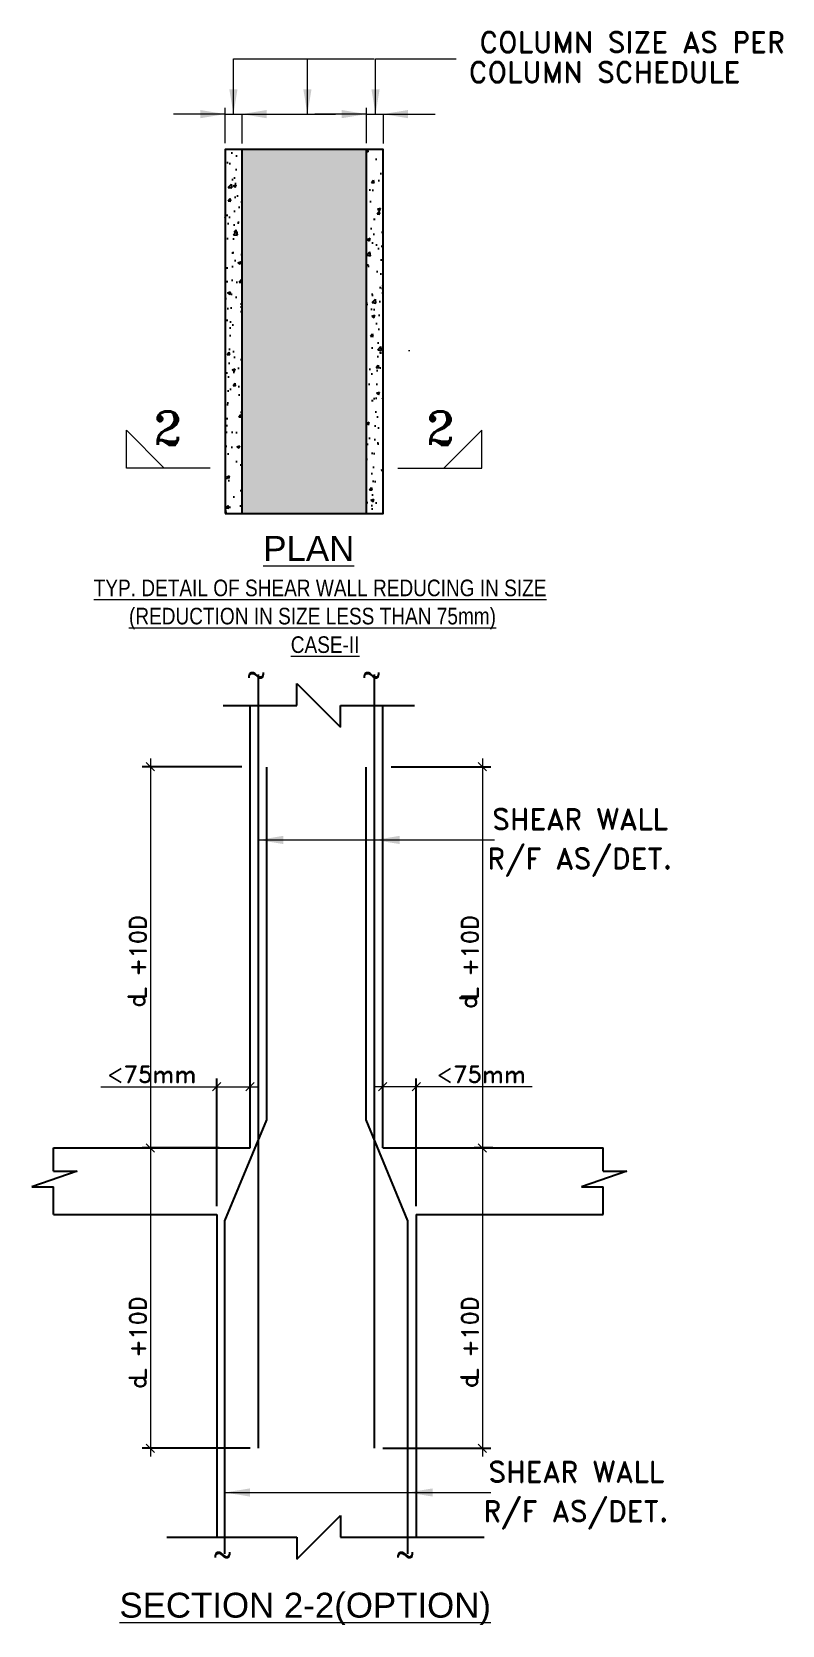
# Model space of a CAD drawing. Header units: millimetres. Extents: x 1123469 to 1752051, y -126924 to 196924.
# Drawn here: x 1667744 to 1676771, y -55251 to -36065 of the extents above; entities that cross this region are included whole.
import ezdxf
from ezdxf.enums import TextEntityAlignment as Align

# ---------------------------------------------------------------- set-up
doc = ezdxf.new("R2010")
doc.units = ezdxf.units.MM
doc.header["$LTSCALE"] = 500
doc.header["$MEASUREMENT"] = 0
doc.header["$PDMODE"] = 34
doc.linetypes.add('1', pattern=[0])
doc.linetypes.add('ACAD_ISO04W100', pattern=[30, 24, -3, 0, -3])
doc.layers.get('Defpoints').update_dxf_attribs({"lineweight": 0})
for name, color, linetype in [('beam', 4, '1'), ('GRID-STRUCTRE', 9, 'ACAD_ISO04W100'), ('Reinf', 4, 'Continuous')]:
    doc.layers.add(name, color=color, linetype=linetype)
for name, color, linetype, lineweight in [('DIAMENTION', 1, 'Continuous', 0), ('HATCH', 1, 'Continuous', 5), ('LINE', 7, 'Continuous', 13), ('Omx-Hatch', 252, 'Continuous', 5), ('Omx-Text', 3, 'Continuous', 18), ('Omx-Text Heading', 91, 'Continuous', 18), ('TEXT 3', 3, 'Continuous', 5)]:
    doc.layers.add(name, color=color, linetype=linetype, lineweight=lineweight)
doc.styles.add('2MM', font='romans.shx', dxfattribs={"width": 0.7})
doc.styles.add('ARIAL', font='arial.ttf')
doc.styles.add('MAH', font='romand.shx', dxfattribs={"height": 250})
doc.styles.add('RD', font='romand.shx', dxfattribs={"height": 200})
doc.styles.add('ROMANT', font='romant__.ttf', dxfattribs={"width": 0.9, "height": 600})
doc.styles.add('STYLE4', font='ARIALN.TTF')
doc.dimstyles.new('SHUIB', dxfattribs={"dimtxt": 200, "dimasz": 180, "dimexe": 100, "dimexo": 250, "dimgap": 50, "dimtad": 2, "dimdec": 0, "dimzin": 1, "dimdsep": 46, "dimtxsty": '2MM', "dimblk": 'OBLIQUE', "dimcen": 0, "dimdle": 100, "dimclrd": 1, "dimclre": 1, "dimclrt": 3, "dimadec": 0, "dimazin": 0, "dimtfac": 1, "dimtdec": 0, "dimtix": 1, "dimtmove": 2, "dimatfit": 3, "dimfxl": 1, "dimtolj": 1, "dimlwd": -1, "dimarcsym": 0})

# ---------------------------------------------------------------- blocks, each defined once
blk = doc.blocks.new('_Oblique')
at = {"color": 0, "linetype": 'ByBlock', "lineweight": -2}
blk.add_line((-0.5, -0.5), (0.5, 0.5), dxfattribs=at)
blk = doc.blocks.new('*D108')
at = {"layer": 'Defpoints', "color": 0, "ltscale": 100, "transparency": 16777216}
for p in [(1673390, -49505, 0), (1671866, -53120, 0), (1673165, -53120)]:
    blk.add_point(p, dxfattribs=at)
at = {"layer": 'DIAMENTION', "color": 1, "ltscale": 100, "transparency": 16777216}
blk.add_line((1673165, -49405), (1673165, -53220), dxfattribs=at)
at = {"layer": 'DIAMENTION', "color": 1, "lineweight": -2, "ltscale": 100, "transparency": 16777216}
for p, q in [((1673290, -49505), (1673065, -49505)), ((1671966, -53120), (1673265, -53120))]:
    blk.add_line(p, q, dxfattribs=at)
at = {"layer": 'DIAMENTION', "color": 1, "ltscale": 100, "transparency": 16777216, "xscale": 100, "yscale": 100, "zscale": 100}
for p, rotation in [((1673165, -49505), 90), ((1673165, -53120), 270)]:
    blk.add_blockref('_Oblique', p, dxfattribs=dict(at, rotation=rotation))
at = {"layer": 'DIAMENTION', "color": 3, "ltscale": 100, "transparency": 16777216, "insert": (1673015, -51800), "char_height": 200, "attachment_point": 5, "rotation": 90, "style": 'RD'}
blk.add_mtext('\\A1;L +10D', dxfattribs=at)
blk = doc.blocks.new('*D109')
at = {"layer": 'Defpoints', "color": 0, "ltscale": 100, "transparency": 16777216}
for p in [(1671966, -44914, 0), (1672238, -49505, 0), (1673165, -49505)]:
    blk.add_point(p, dxfattribs=at)
at = {"layer": 'DIAMENTION', "color": 1, "ltscale": 100, "transparency": 16777216}
blk.add_line((1673165, -44814), (1673165, -49605), dxfattribs=at)
at = {"layer": 'DIAMENTION', "color": 1, "lineweight": -2, "ltscale": 100, "transparency": 16777216}
for p, q in [((1672066, -44914), (1673265, -44914)), ((1672338, -49505), (1673265, -49505))]:
    blk.add_line(p, q, dxfattribs=at)
at = {"layer": 'DIAMENTION', "color": 1, "ltscale": 100, "transparency": 16777216, "xscale": 100, "yscale": 100, "zscale": 100}
for p, rotation in [((1673165, -44914), 90), ((1673165, -49505), 270)]:
    blk.add_blockref('_Oblique', p, dxfattribs=dict(at, rotation=rotation))
at = {"layer": 'DIAMENTION', "color": 3, "ltscale": 100, "transparency": 16777216, "insert": (1673015, -47209), "char_height": 200, "attachment_point": 5, "rotation": 90, "style": 'RD'}
blk.add_mtext('\\A1;L +10D', dxfattribs=at)
blk = doc.blocks.new('*D110')
at = {"layer": 'Defpoints', "color": 0, "transparency": 16777216}
for p in [(1671966, -48768), (1671966, -49175, 0), (1672368, -50305, 0)]:
    blk.add_point(p, dxfattribs=at)
at = {"layer": 'Omx-Text', "color": 1, "lineweight": -2, "transparency": 16777216}
for p, q in [((1671966, -49075), (1671966, -48668)), ((1672368, -50205), (1672368, -48668))]:
    blk.add_line(p, q, dxfattribs=at)
at = {"layer": 'Omx-Text', "color": 1, "transparency": 16777216}
for p, q in [((1672468, -48768), (1671866, -48768)), ((1673762, -48768), (1672368, -48768))]:
    blk.add_line(p, q, dxfattribs=at)
at = {"layer": 'Omx-Text', "color": 1, "transparency": 16777216, "xscale": 100, "yscale": 100, "zscale": 100, "rotation": 180}
blk.add_blockref('_Oblique', (1671966, -48768), dxfattribs=at)
at = {"layer": 'Omx-Text', "color": 1, "transparency": 16777216, "xscale": 100, "yscale": 100, "zscale": 100}
blk.add_blockref('_Oblique', (1672368, -48768), dxfattribs=at)
at = {"layer": 'Omx-Text', "color": 3, "transparency": 16777216, "insert": (1673150, -48618), "char_height": 200, "attachment_point": 5, "style": 'RD'}
blk.add_mtext('\\A1;<75mm', dxfattribs=at)
blk = doc.blocks.new('*D111')
at = {"layer": 'Defpoints', "color": 0, "transparency": 16777216}
for p in [(1668945, -49505, 0), (1669170, -53120), (1670469, -53120, 0)]:
    blk.add_point(p, dxfattribs=at)
at = {"layer": 'Omx-Text', "color": 1, "transparency": 16777216}
blk.add_line((1669170, -49405), (1669170, -53220), dxfattribs=at)
at = {"layer": 'Omx-Text', "color": 1, "lineweight": -2, "transparency": 16777216}
for p, q in [((1669045, -49505), (1669270, -49505)), ((1670369, -53120), (1669070, -53120))]:
    blk.add_line(p, q, dxfattribs=at)
at = {"layer": 'Omx-Text', "color": 1, "transparency": 16777216, "xscale": 100, "yscale": 100, "zscale": 100}
for p, rotation in [((1669170, -49505), 90), ((1669170, -53120), 270)]:
    blk.add_blockref('_Oblique', p, dxfattribs=dict(at, rotation=rotation))
at = {"layer": 'Omx-Text', "color": 3, "transparency": 16777216, "insert": (1669020, -51800), "char_height": 200, "attachment_point": 5, "rotation": 90, "style": 'RD'}
blk.add_mtext('\\A1;L +10D', dxfattribs=at)
blk = doc.blocks.new('*D112')
at = {"layer": 'Defpoints', "color": 0, "transparency": 16777216}
for p in [(1670369, -44914, 0), (1669170, -49505), (1670097, -49505, 0)]:
    blk.add_point(p, dxfattribs=at)
at = {"layer": 'Omx-Text', "color": 1, "transparency": 16777216}
blk.add_line((1669170, -44814), (1669170, -49605), dxfattribs=at)
at = {"layer": 'Omx-Text', "color": 1, "lineweight": -2, "transparency": 16777216}
for p, q in [((1670269, -44914), (1669070, -44914)), ((1669997, -49505), (1669070, -49505))]:
    blk.add_line(p, q, dxfattribs=at)
at = {"layer": 'Omx-Text', "color": 1, "transparency": 16777216, "xscale": 100, "yscale": 100, "zscale": 100}
for p, rotation in [((1669170, -44914), 90), ((1669170, -49505), 270)]:
    blk.add_blockref('_Oblique', p, dxfattribs=dict(at, rotation=rotation))
at = {"layer": 'Omx-Text', "color": 3, "transparency": 16777216, "insert": (1669020, -47209), "char_height": 200, "attachment_point": 5, "rotation": 90, "style": 'RD'}
blk.add_mtext('\\A1;L +10D', dxfattribs=at)
blk = doc.blocks.new('*D113')
at = {"layer": 'Defpoints', "color": 0, "transparency": 16777216}
for p in [(1670369, -48768), (1670369, -49175, 0), (1669968, -50305, 0)]:
    blk.add_point(p, dxfattribs=at)
at = {"layer": 'Omx-Text', "color": 1, "lineweight": -2, "transparency": 16777216}
for p, q in [((1669968, -50205), (1669968, -48668)), ((1670369, -49075), (1670369, -48668))]:
    blk.add_line(p, q, dxfattribs=at)
at = {"layer": 'Omx-Text', "color": 1, "transparency": 16777216}
for p, q in [((1668574, -48768), (1669968, -48768)), ((1669868, -48768), (1670469, -48768))]:
    blk.add_line(p, q, dxfattribs=at)
at = {"layer": 'Omx-Text', "color": 1, "transparency": 16777216, "xscale": 100, "yscale": 100, "zscale": 100, "rotation": 180}
blk.add_blockref('_Oblique', (1669968, -48768), dxfattribs=at)
at = {"layer": 'Omx-Text', "color": 1, "transparency": 16777216, "xscale": 100, "yscale": 100, "zscale": 100}
blk.add_blockref('_Oblique', (1670369, -48768), dxfattribs=at)
at = {"layer": 'Omx-Text', "color": 3, "transparency": 16777216, "insert": (1669185, -48618), "char_height": 200, "attachment_point": 5, "style": 'RD'}
blk.add_mtext('\\A1;<75mm', dxfattribs=at)

msp = doc.modelspace()

# ---------------------------------------------------------------- hatches: boundary and pattern name
at = {"layer": 'GRID-STRUCTRE', "ltscale": 50}
h = msp.add_hatch(dxfattribs=at)
h.set_pattern_fill('AR-CONC', color=6, scale=50, style=0)
h.set_pattern_definition([(50, (718454.95, -167976.48), (358.63009, -31.37607), [37.5, -412.5]), (355, (718454.95, -167976.48), (-69.37567, 376.09607), [30, -330]), (100.4514, (718484.84, -167979.1), (289.25469, 344.71977), [31.8701, -350.57106]), (46.1842, (718454.95, -167876.48), (533.62052, -82.7595), [56.25, -618.75]), (96.6356, (718499.4, -167883.37), (467.33135, 487.05894), [47.80514, -525.8565]), (351.1842, (718454.95, -167876.5), (467.33097, 487.0593), [45, -495]), (21, (718504.95, -167901.48), (298.45353, -201.309445), [37.5, -412.5]), (326, (718504.95, -167901.48), (121.65767, 362.57502), [30, -330]), (71.4514, (718529.83, -167918.25), (420.11131, 161.26525), [31.8701, -350.57106]), (37.5, (718454.95, -167976.48), (6.079928, 166.446927), [0, -326, 0, -335, 0, -331.25]), (7.5, (718454.95, -167976.48), (131.53477, 197.205856), [0, -191, 0, -318.5, 0, -126.25]), (327.5, (718343.45, -167976.48), (266.911218, -11.277436), [0, -125, 0, -390, 0, -517.5]), (317.5, (718293.45, -167976.48), (291.593085, 50.05249), [0, -162.5, 0, -259, 0, -367.5])])
h.paths.add_polyline_path([(1671969, -37481.7), (1670069, -37481.7), (1670069, -41866.3), (1671969, -41866.3)])
h.paths.add_polyline_path([(1671769, -41866.3), (1671769, -37481.7), (1670269, -37481.7), (1670269, -41866.3)], flags=17)
at = {"layer": 'HATCH', "ltscale": 50}
h = msp.add_hatch(dxfattribs=at)
h.set_pattern_fill('AR-CONC', color=256, scale=500, style=0)
h.set_pattern_definition([(50, (511559.9, -231677), (3586.301, -313.761), [375, -4125]), (355, (511560, -231677), (-693.757, 3760.961), [300, -3300]), (100.4514, (511858.7, -231703), (2892.547, 3447.198), [318.701, -3505.71]), (46.1842, (511560, -230677), (5336.205, -827.595), [562.5, -6187.5]), (96.6356, (512004.5, -230746), (4673.314, 4870.59), [478.051, -5258.565]), (351.1842, (511560, -230677), (4673.31, 4870.593), [450, -4950]), (21, (512059.9, -230927), (2984.535, -2013.0945), [375, -4125]), (326, (512060, -230927), (1216.577, 3625.75), [300, -3300]), (71.4514, (512308.6, -231094.7), (4201.113, 1612.652), [318.701, -3505.71]), (37.5, (511559.9, -231676.9), (60.7993, 1664.4693), [0, -3260, 0, -3350, 0, -3312.5]), (7.5, (511559.9, -231677), (1315.3477, 1972.0586), [0, -1910, 0, -3185, 0, -1262.5]), (327.5, (510444.9, -231676.9), (2669.1122, -112.7744), [0, -1250, 0, -3900, 0, -5175]), (317.5, (509944.9, -231677), (2915.931, 500.525), [0, -1625, 0, -2590, 0, -3675])])
h.paths.add_polyline_path([(1672469, -39866.3), (1670069, -39866.3), (1670069, -41866.3), (1672469, -41866.3)])
h.paths.add_polyline_path([(1672269, -41866.3), (1672269, -39866.3), (1670269, -39866.3), (1670269, -41866.3)], flags=17)
at = {"layer": 'Omx-Hatch', "ltscale": 50}
msp.add_hatch(color=256, dxfattribs=at).paths.add_polyline_path([(1671769, -41866.3), (1671769, -37481.7), (1670269, -37481.7), (1670269, -41866.3)])

# ---------------------------------------------------------------- linework, layer by layer
at = {"layer": 'beam', "ltscale": 50}
for p, q in [((1670933.3, -44175.1, -4), (1670933.3, -43913, -4)), ((1670933.3, -43913, -4), (1671457.3, -44437.1, -4)), ((1670047.2, -44175.1, -4), (1670933.3, -44175.1, -4)), ((1670369, -49504.6, -4), (1670369, -44175.1, -4)), ((1671457.3, -44175.1, -4), (1672349.5, -44175.1, -4)), ((1671457.3, -44437.1, -4), (1671457.3, -44175.1, -4)), ((1671966.2, -49504.6, -4), (1671966.2, -44175.1, -4)), ((1668005.8, -49504.6, -4), (1670369, -49504.6, -4)), ((1668005.8, -49785.6, -4), (1668005.8, -49504.6, -4)), ((1671966.2, -49504.6, -4), (1674619, -49504.6, -4)), ((1674619, -49785.6, -4), (1674619, -49504.6, -4)), ((1668290.3, -49785.6, -4), (1667744.1, -49971.3, -4)), ((1668005.8, -49785.6, -4), (1668290.3, -49785.6, -4)), ((1674903.4, -49785.6, -4), (1674357.3, -49971.3, -4)), ((1674619, -49785.6, -4), (1674903.4, -49785.6, -4)), ((1667744.1, -49971.3, -4), (1668005.8, -49971.3, -4)), ((1668005.8, -50304.6, -4), (1668005.8, -49971.3, -4)), ((1674357.3, -49971.3, -4), (1674619, -49971.3, -4)), ((1674619, -50304.6, -4), (1674619, -49971.3, -4)), ((1668005.8, -50304.6, -4), (1669967.6, -50304.6, -4)), ((1669967.6, -50304.6, -4), (1669967.6, -54193.1, -4)), ((1672367.6, -50304.6, -4), (1674619, -50304.6, -4)), ((1672367.6, -50304.6, -4), (1672367.6, -54193.1, -4)), ((1670933.3, -54455.1, -4), (1671457.3, -53931, -4)), ((1671457.3, -53931, -4), (1671457.3, -54193.1, -4)), ((1669366, -54193.1, -4), (1670933.3, -54193.1, -4)), ((1670933.3, -54193.1, -4), (1670933.3, -54455.1, -4)), ((1671457.3, -54193.1, -4), (1673184.4, -54193.1, -4))]:
    msp.add_line(p, q, dxfattribs=at)
at = {"layer": 'beam', "ltscale": 50, "elevation": -4}
for points in [[(1670069, -41866.3), (1671969, -41866.3), (1671969, -37481.7), (1670069, -37481.7)], [(1670269, -41866.3), (1671769, -41866.3), (1671769, -37481.7), (1670269, -37481.7)]]:
    msp.add_lwpolyline(points, close=True, dxfattribs=at)
at = {"layer": 'Defpoints', "color": 0, "linetype": 'ByBlock', "ltscale": 50}
for p in [(1670269, -37481.7, -4), (1670269, -37481.7, -4), (1671769, -37481.7, -4), (1671769, -37481.7, -4)]:
    msp.add_point(p, dxfattribs=at)
at = {"layer": 'DIAMENTION', "ltscale": 100}
for p, q in [((1670069, -37406.7, -4), (1670069, -36980.1, -4)), ((1670069, -37406.7, -4), (1670069, -36980.1, -4)), ((1671769, -37406.7, -4), (1671769, -36980.1, -4)), ((1671769, -37406.7, -4), (1671769, -36980.1, -4)), ((1669696.8, -37055.1, -4), (1669496.8, -37055.1, -4)), ((1670069, -37055.1, -4), (1670269.3, -37055.1, -4)), ((1670269.3, -37055.1, -4), (1670269.3, -37407.2, -4)), ((1670469, -37055.1, -4), (1671396.8, -37055.1, -4)), ((1670469, -37055.1, -4), (1670669, -37055.1, -4)), ((1671396.8, -37055.1, -4), (1671196.8, -37055.1, -4)), ((1671769, -37055.1, -4), (1671969.3, -37055.1, -4)), ((1671969.3, -37055.1, -4), (1671969.3, -37407.2, -4))]:
    msp.add_line(p, q, dxfattribs=at)
at = {"layer": 'LINE', "color": 1, "ltscale": 50, "elevation": -4}
for points in [[(1669890.1, -41319.6), (1668880.5, -41319.6), (1668880.5, -40861), (1669336.9, -41319.6)], [(1672147.8, -41319.6), (1673157.4, -41319.6), (1673157.4, -40861), (1672701, -41319.6)]]:
    msp.add_lwpolyline(points, dxfattribs=at)
at = {"layer": 'Reinf', "linetype": 'ByBlock', "ltscale": 3}
for p, q in [((1670469, -53120.5, -4), (1670469, -43804.3, -4)), ((1671866.2, -53120.5, -4), (1671866.2, -43804.3, -4)), ((1670569, -49165, -4), (1670569, -44919, -4)), ((1671766.2, -49165, -4), (1671766.2, -44919, -4))]:
    msp.add_line(p, q, dxfattribs=at)
at = {"layer": 'Reinf', "ltscale": 50}
for p, q in [((1670067.6, -50382.9, -4), (1670569, -49165, -4)), ((1672267.6, -50382.9, -4), (1671766.2, -49165, -4)), ((1670067.6, -54393.5, -4), (1670067.6, -50382.9, -4)), ((1672267.6, -54393.5, -4), (1672267.6, -50382.9, -4))]:
    msp.add_line(p, q, dxfattribs=at)

# ---------------------------------------------------------------- texts
at = {"layer": 'Omx-Text', "style": 'RD'}
for s, p in [('COLUMN SIZE AS PER ', (1675051.2, -36189.8, -4)), ('COLUMN SCHEDULE', (1674634.5, -36549.1, -4)), ('SHEAR WALL', (1674335.9, -45546.6, -4)), ('R/F AS/DET.', (1674335.9, -46037.3, -4)), ('SHEAR WALL', (1674290.5, -53404.5, -4)), ('R/F AS/DET.', (1674290.5, -53895.2, -4))]:
    msp.add_text(s, height=250, dxfattribs=at).set_placement(p, align=Align.MIDDLE)
at = {"layer": 'Omx-Text', "char_height": 200, "width": 348.75, "attachment_point": 1, "rotation": 90, "style": 'RD'}
for insert in [(1668903, -47815.9, -4), (1672894.7, -47831.6, -4), (1668916.1, -52406.6, -4), (1672905.9, -52397.1, -4)]:
    msp.add_mtext('d', dxfattribs=dict(at, insert=insert))
at = {"layer": 'Omx-Text Heading'}
for s, height, style, p in [('%%UPLAN', 300, 'ARIAL', (1671075.9, -42285.3, -4)), ('%%UTYP. DETAIL OF SHEAR WALL REDUCING IN SIZE', 200, 'STYLE4', (1671211.6, -42760.6, -4)), ('%%U(REDUCTION IN SIZE LESS THAN 75mm)', 200, 'STYLE4', (1671120.4, -43124.5, -4)), ('%%UCASE-II', 200, 'STYLE4', (1671272.6, -43443.6, -4)), ('%%USECTION 2-2(OPTION)', 300, 'ARIAL', (1671032.5, -55047.6, -4))]:
    msp.add_text(s, height=height, dxfattribs=dict(at, style=style)).set_placement(p, align=Align.MIDDLE)
at = {"layer": 'Reinf', "style": 'MAH'}
for p in [(1670329.7, -43907.5, -4), (1671716.2, -43907.5, -4), (1669922.9, -54502.1, -4), (1672123.1, -54502.1, -4)]:
    msp.add_text('~', height=225, dxfattribs=at).set_placement(p)
at = {"layer": 'TEXT 3', "style": 'ROMANT'}
for p in [(1669378.8, -40837.7, -4), (1672659.2, -40837.7, -4)]:
    msp.add_text('2', height=400, dxfattribs=at).set_placement(p, align=Align.MIDDLE)

# ---------------------------------------------------------------- dimensions: what is measured, and where the dimension line sits
at = {"layer": 'DIAMENTION', "ltscale": 100}
for base, p1, p2, picture, middle in [((1673165.4, -49504.6, -4), (1671966.2, -44914, -4), (1672238.4, -49504.6, -4), '*D109', (1673165.4, -47209.3, -4)), ((1673165.4, -53120.5, -4), (1673390.2, -49504.6, -4), (1671866.2, -53120.5, -4), '*D108', (1673165.4, -51799.9, -4))]:
    dim = msp.add_linear_dim(base=base, p1=p1, p2=p2, angle=90, text='L +10D', dimstyle='SHUIB', override={"dimtxt": 300, "dimasz": 100, "dimexo": 100, "dimlfac": 0.25, "dimtxsty": 'RD', "dimtmove": 1}, dxfattribs=at)
    dim.commit()
    dim.dimension.update_dxf_attribs({"geometry": picture, "text_midpoint": middle, "dimtype": 160})
at = {"layer": 'Omx-Text'}
for base, p1, p2, angle, text, picture, middle in [((1669169.8, -49504.6, -4), (1670369, -44914, -4), (1670096.8, -49504.6, -4), 90, 'L +10D', '*D112', (1669169.8, -47209.3, -4)), ((1670369, -48768.4, -4), (1669967.6, -50304.6, -4), (1670369, -49175.4, -4), 180, '<75mm', '*D113', (1669185.5, -48768.4, -4)), ((1669169.8, -53120.5, -4), (1668945, -49504.6, -4), (1670469, -53120.5, -4), 90, 'L +10D', '*D111', (1669169.8, -51799.9, -4))]:
    dim = msp.add_linear_dim(base=base, p1=p1, p2=p2, angle=angle, text=text, dimstyle='SHUIB', override={"dimtxt": 250, "dimasz": 100, "dimexo": 100, "dimlfac": 0.25, "dimtxsty": 'RD', "dimtmove": 1}, dxfattribs=at)
    dim.commit()
    dim.dimension.update_dxf_attribs({"geometry": picture, "text_midpoint": middle, "dimtype": 160})
dim = msp.add_linear_dim(base=(1671966.2, -48768.4, -4), p1=(1672367.6, -50304.6, -4), p2=(1671966.2, -49175.4, -4), text='<75mm', dimstyle='SHUIB', override={"dimtxt": 250, "dimasz": 100, "dimexo": 100, "dimlfac": 0.25, "dimtxsty": 'RD', "dimtmove": 1}, dxfattribs=at)
dim.commit()
dim.dimension.update_dxf_attribs({"geometry": '*D110', "text_midpoint": (1673149.8, -48768.4, -4), "dimtype": 160})

# ---------------------------------------------------------------- leaders
at = {"layer": 'DIAMENTION', "ltscale": 100}
for points in [[(1670169, -37055.1, -4), (1670169, -36390.1, -4), (1671059.2, -36390.1, -4)], [(1671059.2, -37055.1, -4), (1671059.2, -36390.1, -4), (1671862.3, -36390.1, -4)], [(1671878.9, -37055.1, -4), (1671878.9, -36390.1, -4), (1672848.4, -36390.1, -4)], [(1670070.7, -37055.1, -4), (1669449.5, -37055.1, -4)], [(1670269, -37055.1, -4), (1670898.2, -37055.1, -4)], [(1671770.7, -37055.1, -4), (1671149.5, -37055.1, -4)], [(1671969, -37055.1, -4), (1672598.2, -37055.1, -4)], [(1670469, -45795.7, -4), (1671866.2, -45795.7, -4)], [(1671867.8, -45795.7, -4), (1673310.5, -45795.7, -4)], [(1670067.6, -53653.5, -4), (1672564.6, -53653.5, -4)], [(1672267.6, -53653.5, -4), (1673265, -53653.5, -4)]]:
    msp.add_leader(points, dimstyle='SHUIB', override={"dimtxt": 300, "dimasz": 300, "dimexo": 100, "dimlfac": 0.25, "dimtxsty": 'RD', "dimtmove": 1}, dxfattribs=at)

doc.saveas('drawing.dxf')
